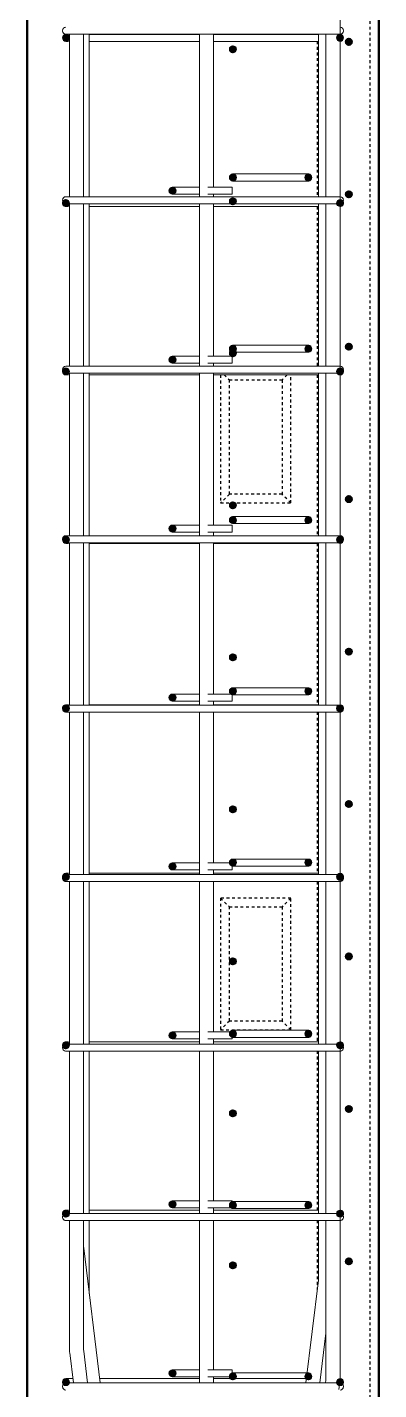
# Model space of a CAD drawing. Header units: millimetres. Extents: x 493 to 7173, y -1395 to 18363.
# Drawn here: x 4993 to 5393, y 55 to 1607 of the extents above; entities that cross this region are included whole.
import ezdxf

# ---------------------------------------------------------------- set-up
doc = ezdxf.new("R2010")
doc.units = ezdxf.units.MM
doc.linetypes.add('Dash', pattern=[6.36, 3.18, -3.18])
for name, color, linetype, lineweight in [('A-WALL', 113, 'Continuous', 25), ('A-WALL-HDLN', 110, 'Dash', 25), ('S-RBAR', 171, 'Continuous', 18)]:
    doc.layers.add(name, color=color, linetype=linetype, lineweight=lineweight)

msp = doc.modelspace()

# ---------------------------------------------------------------- hatches: boundary and pattern name
at = {"layer": 'S-RBAR'}
h = msp.add_hatch(color=256, dxfattribs=at)
edge = h.paths.add_edge_path()
edge.add_arc((5036.7, 1594.6), 4, 0, 360)
for points in [[(5036.7, 1590.6), (5040.7, 1594.6), (5036.6, 1598.5), (5032.7, 1594.6), (5036.6, 1590.7)], [(5348.7, 1590.6), (5352.7, 1594.6), (5348.7, 1598.6), (5344.7, 1594.6)], [(5226.7, 1577.6), (5230.7, 1581.6), (5226.7, 1585.6), (5222.7, 1581.6)], [(5358.7, 1586.1), (5362.7, 1590.1), (5358.7, 1594.1), (5354.7, 1590.1)], [(5226.7, 1431.6), (5230.7, 1435.6), (5226.7, 1439.6), (5222.7, 1435.6)], [(5312.7, 1431.6), (5316.7, 1435.6), (5312.7, 1439.6), (5308.7, 1435.6)], [(5158, 1416.5), (5162, 1420.5), (5158, 1424.5), (5154, 1420.5)], [(5226.7, 1404.5), (5230.7, 1408.5), (5226.7, 1412.5), (5222.7, 1408.5)], [(5358.7, 1412.5), (5362.7, 1416.5), (5358.7, 1420.5), (5354.7, 1416.5)], [(5036.7, 1402.5), (5040.7, 1406.5), (5036.6, 1410.4), (5032.7, 1406.5), (5036.6, 1402.6)], [(5348.7, 1402.5), (5352.7, 1406.5), (5348.7, 1410.5), (5344.7, 1406.5)], [(5226.7, 1236.6), (5230.7, 1240.6), (5226.7, 1244.6), (5222.7, 1240.6)], [(5312.7, 1236.6), (5316.7, 1240.6), (5312.7, 1244.6), (5308.7, 1240.6)], [(5358.7, 1238.9), (5362.7, 1242.9), (5358.7, 1246.9), (5354.7, 1242.9)], [(5158, 1224.1), (5162, 1228.1), (5158, 1232.1), (5154, 1228.1)], [(5226.7, 1231.4), (5230.7, 1235.4), (5226.7, 1239.4), (5222.7, 1235.4)], [(5036.7, 1210.7), (5040.7, 1214.7), (5036.6, 1218.6), (5032.7, 1214.7), (5036.6, 1210.8)], [(5348.7, 1210.7), (5352.7, 1214.7), (5348.7, 1218.7), (5344.7, 1214.7)], [(5358.7, 1065.3), (5362.7, 1069.3), (5358.7, 1073.3), (5354.7, 1069.3)], [(5226.7, 1058.3), (5230.7, 1062.3), (5226.7, 1066.3), (5222.7, 1062.3)], [(5158, 1031.8), (5162, 1035.8), (5158, 1039.8), (5154, 1035.8)], [(5226.7, 1041.5), (5230.7, 1045.5), (5226.7, 1049.5), (5222.7, 1045.5)], [(5312.7, 1041.5), (5316.7, 1045.5), (5312.7, 1049.5), (5308.7, 1045.5)], [(5036.7, 1018.9), (5040.7, 1022.9), (5036.6, 1026.8), (5032.7, 1022.9), (5036.6, 1019)], [(5348.7, 1018.9), (5352.7, 1022.9), (5348.7, 1026.9), (5344.7, 1022.9), (5345.6, 1022)], [(5226.7, 885.2), (5230.7, 889.2), (5226.7, 893.2), (5222.7, 889.2)], [(5358.7, 891.7), (5362.7, 895.7), (5358.7, 899.7), (5354.7, 895.7)], [(5226.7, 846.5), (5230.7, 850.5), (5226.7, 854.5), (5222.7, 850.5)], [(5312.7, 846.5), (5316.7, 850.5), (5312.7, 854.5), (5308.7, 850.5)], [(5158, 839.4), (5162, 843.4), (5158, 847.4), (5154, 843.4)], [(5036.7, 827.1), (5040.7, 831.1), (5036.6, 834.9), (5032.7, 831.1), (5036.6, 827.2)], [(5348.7, 827.1), (5352.7, 831.1), (5348.7, 835.1), (5344.7, 831.1)], [(5226.7, 712.1), (5230.7, 716.1), (5226.7, 720.1), (5222.7, 716.1)], [(5358.7, 718.1), (5362.7, 722.1), (5358.7, 726.1), (5354.7, 722.1)], [(5158, 647), (5162, 651), (5158, 655), (5154, 651)], [(5226.7, 651.5), (5230.7, 655.5), (5226.7, 659.5), (5222.7, 655.5)], [(5312.7, 651.5), (5316.7, 655.5), (5312.7, 659.5), (5308.7, 655.5)], [(5036.7, 635.2), (5040.7, 639.2), (5036.6, 643.1), (5032.7, 639.2), (5036.6, 635.3)], [(5348.7, 635.2), (5352.7, 639.2), (5348.7, 643.2), (5344.7, 639.2)], [(5226.7, 539), (5230.7, 543), (5226.7, 547), (5222.7, 543)], [(5358.7, 544.5), (5362.7, 548.5), (5358.7, 552.5), (5354.7, 548.5)], [(5036.7, 443.4), (5040.7, 447.4), (5036.6, 451.3), (5032.7, 447.4), (5036.6, 443.5)], [(5158, 454.6), (5162, 458.6), (5158, 462.6), (5154, 458.6)], [(5226.7, 456.4), (5230.7, 460.4), (5226.7, 464.4), (5222.7, 460.4)], [(5312.7, 456.4), (5316.7, 460.4), (5312.7, 464.4), (5308.7, 460.4)], [(5348.7, 443.4), (5352.7, 447.4), (5348.7, 451.4), (5344.7, 447.4)], [(5226.7, 365.9), (5230.7, 369.9), (5226.7, 373.9), (5222.7, 369.9)], [(5358.7, 370.9), (5362.7, 374.9), (5358.7, 378.9), (5354.7, 374.9)], [(5158, 262.3), (5162, 266.3), (5158, 270.3), (5154, 266.3)], [(5226.7, 261.4), (5230.7, 265.4), (5226.7, 269.4), (5222.7, 265.4)], [(5312.7, 261.4), (5316.7, 265.4), (5312.7, 269.4), (5308.7, 265.4)], [(5036.7, 251.6), (5040.7, 255.6), (5036.6, 259.5), (5032.7, 255.6), (5036.6, 251.7)], [(5348.7, 251.6), (5352.7, 255.6), (5348.7, 259.6), (5344.7, 255.6)], [(5358.7, 197.3), (5362.7, 201.3), (5358.7, 205.3), (5354.7, 201.3)], [(5226.7, 192.8), (5230.7, 196.8), (5226.7, 200.8), (5222.7, 196.8)], [(5158, 69.9), (5162, 73.9), (5158, 77.9), (5154, 73.9)], [(5036.7, 59.8), (5040.7, 63.8), (5036.6, 67.6), (5032.7, 63.8), (5036.6, 59.9)], [(5226.7, 66.3), (5230.7, 70.3), (5226.7, 74.3), (5222.7, 70.3)], [(5312.7, 66.3), (5316.7, 70.3), (5312.7, 74.3), (5308.7, 70.3)], [(5348.7, 59.8), (5352.7, 63.8), (5348.7, 67.8), (5344.7, 63.8), (5347.7, 60.8)]]:
    msp.add_hatch(color=256, dxfattribs=at).paths.add_polyline_path(points)
h = msp.add_hatch(color=256, dxfattribs=at)
edge = h.paths.add_edge_path()
edge.add_arc((5348.7, 1594.6), 4, 0, 360)
h = msp.add_hatch(color=256, dxfattribs=at)
edge = h.paths.add_edge_path()
edge.add_arc((5226.7, 1581.6), 4, 0, 360)
h = msp.add_hatch(color=256, dxfattribs=at)
edge = h.paths.add_edge_path()
edge.add_arc((5358.7, 1590.1), 4, 0, 360)
h = msp.add_hatch(color=256, dxfattribs=at)
edge = h.paths.add_edge_path()
edge.add_arc((5226.7, 1435.6), 4, 0, 360)
h = msp.add_hatch(color=256, dxfattribs=at)
edge = h.paths.add_edge_path()
edge.add_arc((5312.7, 1435.6), 4, 0, 360)
h = msp.add_hatch(color=256, dxfattribs=at)
edge = h.paths.add_edge_path()
edge.add_arc((5158, 1420.5), 4, 0, 360)
h = msp.add_hatch(color=256, dxfattribs=at)
edge = h.paths.add_edge_path()
edge.add_arc((5226.7, 1408.5), 4, 0, 360)
h = msp.add_hatch(color=256, dxfattribs=at)
edge = h.paths.add_edge_path()
edge.add_arc((5358.7, 1416.5), 4, 0, 360)
h = msp.add_hatch(color=256, dxfattribs=at)
edge = h.paths.add_edge_path()
edge.add_arc((5036.7, 1406.5), 4, 0, 360)
h = msp.add_hatch(color=256, dxfattribs=at)
edge = h.paths.add_edge_path()
edge.add_arc((5348.7, 1406.5), 4, 0, 360)
h = msp.add_hatch(color=256, dxfattribs=at)
edge = h.paths.add_edge_path()
edge.add_arc((5226.7, 1240.6), 4, 0, 360)
h = msp.add_hatch(color=256, dxfattribs=at)
edge = h.paths.add_edge_path()
edge.add_arc((5312.7, 1240.6), 4, 0, 360)
h = msp.add_hatch(color=256, dxfattribs=at)
edge = h.paths.add_edge_path()
edge.add_arc((5358.7, 1242.9), 4, 0, 360)
h = msp.add_hatch(color=256, dxfattribs=at)
edge = h.paths.add_edge_path()
edge.add_arc((5158, 1228.1), 4, 0, 360)
h = msp.add_hatch(color=256, dxfattribs=at)
edge = h.paths.add_edge_path()
edge.add_arc((5226.7, 1235.4), 4, 0, 360)
h = msp.add_hatch(color=256, dxfattribs=at)
edge = h.paths.add_edge_path()
edge.add_arc((5036.7, 1214.7), 4, 0, 360)
h = msp.add_hatch(color=256, dxfattribs=at)
edge = h.paths.add_edge_path()
edge.add_arc((5348.7, 1214.7), 4, 0, 360)
h = msp.add_hatch(color=256, dxfattribs=at)
edge = h.paths.add_edge_path()
edge.add_arc((5358.7, 1069.3), 4, 0, 360)
h = msp.add_hatch(color=256, dxfattribs=at)
edge = h.paths.add_edge_path()
edge.add_arc((5226.7, 1062.3), 4, 0, 360)
h = msp.add_hatch(color=256, dxfattribs=at)
edge = h.paths.add_edge_path()
edge.add_arc((5158, 1035.8), 4, 0, 360)
h = msp.add_hatch(color=256, dxfattribs=at)
edge = h.paths.add_edge_path()
edge.add_arc((5226.7, 1045.5), 4, 0, 360)
h = msp.add_hatch(color=256, dxfattribs=at)
edge = h.paths.add_edge_path()
edge.add_arc((5312.7, 1045.5), 4, 0, 360)
h = msp.add_hatch(color=256, dxfattribs=at)
edge = h.paths.add_edge_path()
edge.add_arc((5036.7, 1022.9), 4, 0, 360)
h = msp.add_hatch(color=256, dxfattribs=at)
edge = h.paths.add_edge_path()
edge.add_arc((5348.7, 1022.9), 4, 0, 360)
h = msp.add_hatch(color=256, dxfattribs=at)
edge = h.paths.add_edge_path()
edge.add_arc((5226.7, 889.2), 4, 0, 360)
h = msp.add_hatch(color=256, dxfattribs=at)
edge = h.paths.add_edge_path()
edge.add_arc((5358.7, 895.7), 4, 0, 360)
h = msp.add_hatch(color=256, dxfattribs=at)
edge = h.paths.add_edge_path()
edge.add_arc((5226.7, 850.5), 4, 0, 360)
h = msp.add_hatch(color=256, dxfattribs=at)
edge = h.paths.add_edge_path()
edge.add_arc((5312.7, 850.5), 4, 0, 360)
h = msp.add_hatch(color=256, dxfattribs=at)
edge = h.paths.add_edge_path()
edge.add_arc((5158, 843.4), 4, 0, 360)
h = msp.add_hatch(color=256, dxfattribs=at)
edge = h.paths.add_edge_path()
edge.add_arc((5036.7, 831.1), 4, 0, 360)
h = msp.add_hatch(color=256, dxfattribs=at)
edge = h.paths.add_edge_path()
edge.add_arc((5348.7, 831.1), 4, 0, 360)
h = msp.add_hatch(color=256, dxfattribs=at)
edge = h.paths.add_edge_path()
edge.add_arc((5226.7, 716.1), 4, 0, 360)
h = msp.add_hatch(color=256, dxfattribs=at)
edge = h.paths.add_edge_path()
edge.add_arc((5358.7, 722.1), 4, 0, 360)
h = msp.add_hatch(color=256, dxfattribs=at)
edge = h.paths.add_edge_path()
edge.add_arc((5158, 651), 4, 0, 360)
h = msp.add_hatch(color=256, dxfattribs=at)
edge = h.paths.add_edge_path()
edge.add_arc((5226.7, 655.5), 4, 0, 360)
h = msp.add_hatch(color=256, dxfattribs=at)
edge = h.paths.add_edge_path()
edge.add_arc((5312.7, 655.5), 4, 0, 360)
h = msp.add_hatch(color=256, dxfattribs=at)
edge = h.paths.add_edge_path()
edge.add_arc((5036.7, 639.2), 4, 0, 360)
h = msp.add_hatch(color=256, dxfattribs=at)
edge = h.paths.add_edge_path()
edge.add_arc((5348.7, 639.2), 4, 0, 360)
h = msp.add_hatch(color=256, dxfattribs=at)
edge = h.paths.add_edge_path()
edge.add_arc((5226.7, 543), 4, 0, 360)
h = msp.add_hatch(color=256, dxfattribs=at)
edge = h.paths.add_edge_path()
edge.add_arc((5358.7, 548.5), 4, 0, 360)
h = msp.add_hatch(color=256, dxfattribs=at)
edge = h.paths.add_edge_path()
edge.add_arc((5036.7, 447.4), 4, 0, 360)
h = msp.add_hatch(color=256, dxfattribs=at)
edge = h.paths.add_edge_path()
edge.add_arc((5158, 458.6), 4, 0, 360)
h = msp.add_hatch(color=256, dxfattribs=at)
edge = h.paths.add_edge_path()
edge.add_arc((5226.7, 460.4), 4, 0, 360)
h = msp.add_hatch(color=256, dxfattribs=at)
edge = h.paths.add_edge_path()
edge.add_arc((5312.7, 460.4), 4, 0, 360)
h = msp.add_hatch(color=256, dxfattribs=at)
edge = h.paths.add_edge_path()
edge.add_arc((5348.7, 447.4), 4, 0, 360)
h = msp.add_hatch(color=256, dxfattribs=at)
edge = h.paths.add_edge_path()
edge.add_arc((5226.7, 369.9), 4, 0, 360)
h = msp.add_hatch(color=256, dxfattribs=at)
edge = h.paths.add_edge_path()
edge.add_arc((5358.7, 374.9), 4, 0, 360)
h = msp.add_hatch(color=256, dxfattribs=at)
edge = h.paths.add_edge_path()
edge.add_arc((5158, 266.3), 4, 0, 360)
h = msp.add_hatch(color=256, dxfattribs=at)
edge = h.paths.add_edge_path()
edge.add_arc((5226.7, 265.4), 4, 0, 360)
h = msp.add_hatch(color=256, dxfattribs=at)
edge = h.paths.add_edge_path()
edge.add_arc((5312.7, 265.4), 4, 0, 360)
h = msp.add_hatch(color=256, dxfattribs=at)
edge = h.paths.add_edge_path()
edge.add_arc((5036.7, 255.6), 4, 0, 360)
h = msp.add_hatch(color=256, dxfattribs=at)
edge = h.paths.add_edge_path()
edge.add_arc((5348.7, 255.6), 4, 0, 360)
h = msp.add_hatch(color=256, dxfattribs=at)
edge = h.paths.add_edge_path()
edge.add_arc((5358.7, 201.3), 4, 0, 360)
h = msp.add_hatch(color=256, dxfattribs=at)
edge = h.paths.add_edge_path()
edge.add_arc((5226.7, 196.8), 4, 0, 360)
h = msp.add_hatch(color=256, dxfattribs=at)
edge = h.paths.add_edge_path()
edge.add_arc((5158, 73.9), 4, 0, 360)
h = msp.add_hatch(color=256, dxfattribs=at)
edge = h.paths.add_edge_path()
edge.add_arc((5036.7, 63.8), 4, 0, 360)
h = msp.add_hatch(color=256, dxfattribs=at)
edge = h.paths.add_edge_path()
edge.add_arc((5226.7, 70.3), 4, 0, 360)
h = msp.add_hatch(color=256, dxfattribs=at)
edge = h.paths.add_edge_path()
edge.add_arc((5312.7, 70.3), 4, 0, 360)
h = msp.add_hatch(color=256, dxfattribs=at)
edge = h.paths.add_edge_path()
edge.add_arc((5348.7, 63.8), 4, 0, 360)

# ---------------------------------------------------------------- linework, layer by layer
at = {"layer": 'A-WALL', "lineweight": 50}
for p, q in [((4992.7, 3040), (4992.7, -378)), ((5392.7, -1395), (5392.7, 2541.7))]:
    msp.add_line(p, q, dxfattribs=at)
at = {"layer": 'A-WALL-HDLN'}
for p, q in [((5382.7, 2535.8), (5382.7, -415)), ((5322.7, 1590.6), (5322.7, 1413.7)), ((5322.7, 1402.5), (5322.7, 1220.7)), ((5212.7, 1210.7), (5212.7, 1065)), ((5217, 1210.7), (5222.7, 1205)), ((5288.4, 1210.7), (5282.7, 1205)), ((5292.7, 1065), (5292.7, 1210.7)), ((5322.7, 1210.7), (5322.7, 1027.7)), ((5222.7, 1075), (5222.7, 1205)), ((5222.7, 1205), (5282.7, 1205)), ((5282.7, 1205), (5282.7, 1075)), ((5222.7, 1075), (5212.7, 1065)), ((5282.7, 1075), (5222.7, 1075)), ((5292.7, 1065), (5282.7, 1075)), ((5212.7, 1065), (5292.7, 1065)), ((5322.7, 1018.9), (5322.7, 835.1)), ((5322.7, 826.8), (5322.7, 643.2)), ((5322.7, 633.8), (5322.7, 451.4)), ((5212.7, 615), (5212.7, 465)), ((5292.7, 615), (5212.7, 615)), ((5212.7, 615), (5222.7, 605)), ((5292.7, 615), (5282.7, 605)), ((5292.7, 465), (5292.7, 615)), ((5222.7, 475), (5222.7, 605)), ((5222.7, 605), (5282.7, 605)), ((5282.7, 605), (5282.7, 475)), ((5222.7, 475), (5212.7, 465)), ((5282.7, 475), (5222.7, 475)), ((5292.7, 465), (5282.7, 475)), ((5212.7, 465), (5292.7, 465)), ((5322.7, 440.8), (5322.7, 259.6)), ((5322.7, 247.8), (5322.7, 169.3))]:
    msp.add_line(p, q, dxfattribs=at)
at = {"layer": 'S-RBAR'}
for p, q in [((5348.7, 70.1), (5348.7, 3000)), ((5036.6, 1598.5), (5032.7, 1594.6)), ((5040.7, 1594.6), (5036.6, 1598.5)), ((5056.7, 1598.7), (5036.7, 1598.7)), ((5039.5, 1598.6), (5036.7, 1598.6)), ((5040.7, 1413.7), (5040.7, 1598.7)), ((5056.7, 1598.7), (5328.7, 1598.7)), ((5056.7, 1413.7), (5056.7, 1598.7)), ((5063.3, 1413.7), (5063.3, 1598.7)), ((5188.7, 1598.6), (5063.3, 1598.6)), ((5188.7, 1413.7), (5188.7, 1598.7)), ((5204.7, 1424.5), (5204.7, 1598.7)), ((5324.3, 1598.6), (5204.7, 1598.6)), ((5324.3, 1413.7), (5324.3, 1598.7)), ((5348.3, 1598.7), (5328.7, 1598.7)), ((5332.7, 1413.7), (5332.7, 1598.7)), ((5348.7, 1598.6), (5344.7, 1594.6)), ((5352.7, 1594.6), (5348.7, 1598.6)), ((5032.7, 1594.6), (5036.6, 1590.7)), ((5036.6, 1590.7), (5036.7, 1590.6)), ((5036.7, 1590.6), (5040.7, 1594.6)), ((5039.5, 1590.6), (5036.7, 1590.6)), ((5188.7, 1590.6), (5063.3, 1590.6)), ((5324.3, 1590.6), (5204.7, 1590.6)), ((5226.7, 1585.6), (5222.7, 1581.6)), ((5230.7, 1581.6), (5226.7, 1585.6)), ((5344.7, 1594.6), (5348.7, 1590.6)), ((5348.7, 1590.6), (5352.7, 1594.6)), ((5358.7, 1594.1), (5354.7, 1590.1)), ((5354.7, 1590.1), (5358.7, 1586.1)), ((5362.7, 1590.1), (5358.7, 1594.1)), ((5358.7, 1586.1), (5362.7, 1590.1)), ((5222.7, 1581.6), (5226.7, 1577.6)), ((5226.7, 1577.6), (5230.7, 1581.6)), ((5226.7, 1439.6), (5222.7, 1435.6)), ((5222.7, 1435.6), (5226.7, 1431.6)), ((5246.7, 1439.6), (5226.7, 1439.6)), ((5230.7, 1435.6), (5226.7, 1439.6)), ((5226.7, 1431.6), (5230.7, 1435.6)), ((5246.7, 1431.6), (5226.7, 1431.6)), ((5292.7, 1439.6), (5246.7, 1439.6)), ((5292.7, 1431.6), (5246.7, 1431.6)), ((5312.7, 1439.6), (5292.7, 1439.6)), ((5312.7, 1431.6), (5292.7, 1431.6)), ((5312.7, 1439.6), (5308.7, 1435.6)), ((5308.7, 1435.6), (5312.7, 1431.6)), ((5316.7, 1435.6), (5312.7, 1439.6)), ((5312.7, 1431.6), (5316.7, 1435.6)), ((5056.7, 1413.7), (5036.7, 1413.7)), ((5056.7, 1413.7), (5328.7, 1413.7)), ((5158, 1424.5), (5154, 1420.5)), ((5154, 1420.5), (5158, 1416.5)), ((5158, 1424.5), (5189.2, 1424.5)), ((5162, 1420.5), (5158, 1424.5)), ((5158, 1416.5), (5162, 1420.5)), ((5158, 1416.5), (5189.2, 1416.5)), ((5198.3, 1424.5), (5226.1, 1424.5)), ((5198.3, 1416.5), (5226.1, 1416.5)), ((5204.7, 1413.7), (5204.7, 1416.5)), ((5226.7, 1412.5), (5222.7, 1408.5)), ((5226.1, 1416.5), (5226.1, 1424.5)), ((5230.7, 1408.5), (5226.7, 1412.5)), ((5348.3, 1413.7), (5328.7, 1413.7)), ((5358.7, 1420.5), (5354.7, 1416.5)), ((5354.7, 1416.5), (5358.7, 1412.5)), ((5362.7, 1416.5), (5358.7, 1420.5)), ((5358.7, 1412.5), (5362.7, 1416.5)), ((5036.6, 1410.4), (5032.7, 1406.5)), ((5032.7, 1406.5), (5036.6, 1402.6)), ((5040.7, 1406.5), (5036.6, 1410.4)), ((5036.6, 1402.6), (5036.7, 1402.5)), ((5036.7, 1402.5), (5040.7, 1406.5)), ((5056.7, 1405.7), (5036.7, 1405.7)), ((5039.5, 1402.5), (5036.7, 1402.5)), ((5040.7, 1220.7), (5040.7, 1405.7)), ((5056.7, 1405.7), (5328.7, 1405.7)), ((5056.7, 1220.7), (5056.7, 1405.7)), ((5063.3, 1220.7), (5063.3, 1405.7)), ((5188.7, 1402.5), (5063.3, 1402.5)), ((5188.7, 1220.7), (5188.7, 1405.7)), ((5204.7, 1232.1), (5204.7, 1405.7)), ((5324.3, 1402.5), (5204.7, 1402.5)), ((5222.7, 1408.5), (5226.7, 1404.5)), ((5226.7, 1404.5), (5230.7, 1408.5)), ((5324.3, 1220.7), (5324.3, 1405.7)), ((5348.3, 1405.7), (5328.7, 1405.7)), ((5332.7, 1220.7), (5332.7, 1405.7)), ((5348.7, 1410.5), (5344.7, 1406.5)), ((5344.7, 1406.5), (5348.7, 1402.5)), ((5352.7, 1406.5), (5348.7, 1410.5)), ((5348.7, 1402.5), (5352.7, 1406.5)), ((5226.7, 1244.6), (5222.7, 1240.6)), ((5246.7, 1244.6), (5226.7, 1244.6)), ((5230.7, 1240.6), (5226.7, 1244.6)), ((5292.7, 1244.6), (5246.7, 1244.6)), ((5312.7, 1244.6), (5292.7, 1244.6)), ((5312.7, 1244.6), (5308.7, 1240.6)), ((5316.7, 1240.6), (5312.7, 1244.6)), ((5358.7, 1246.9), (5354.7, 1242.9)), ((5354.7, 1242.9), (5358.7, 1238.9)), ((5362.7, 1242.9), (5358.7, 1246.9)), ((5358.7, 1238.9), (5362.7, 1242.9)), ((5158, 1232.1), (5154, 1228.1)), ((5154, 1228.1), (5158, 1224.1)), ((5158, 1232.1), (5189.2, 1232.1)), ((5162, 1228.1), (5158, 1232.1)), ((5158, 1224.1), (5162, 1228.1)), ((5198.3, 1232.1), (5226.1, 1232.1)), ((5222.7, 1240.6), (5226.7, 1236.6)), ((5226.7, 1239.4), (5222.7, 1235.4)), ((5222.7, 1235.4), (5226.7, 1231.4)), ((5226.1, 1224.1), (5226.1, 1232.1)), ((5226.7, 1236.6), (5230.7, 1240.6)), ((5230.7, 1235.4), (5226.7, 1239.4)), ((5246.7, 1236.6), (5226.7, 1236.6)), ((5226.7, 1231.4), (5230.7, 1235.4)), ((5292.7, 1236.6), (5246.7, 1236.6)), ((5312.7, 1236.6), (5292.7, 1236.6)), ((5308.7, 1240.6), (5312.7, 1236.6)), ((5312.7, 1236.6), (5316.7, 1240.6)), ((5036.6, 1218.6), (5032.7, 1214.7)), ((5032.7, 1214.7), (5036.6, 1210.8)), ((5040.7, 1214.7), (5036.6, 1218.6)), ((5036.6, 1210.8), (5036.7, 1210.7)), ((5056.7, 1220.7), (5036.7, 1220.7)), ((5036.7, 1210.7), (5040.7, 1214.7)), ((5056.7, 1212.7), (5036.7, 1212.7)), ((5039.5, 1210.7), (5036.7, 1210.7)), ((5040.7, 1027.7), (5040.7, 1212.7)), ((5056.7, 1220.7), (5328.7, 1220.7)), ((5056.7, 1212.7), (5328.7, 1212.7)), ((5056.7, 1027.7), (5056.7, 1212.7)), ((5063.3, 1027.7), (5063.3, 1212.7)), ((5188.7, 1210.7), (5063.3, 1210.7)), ((5158, 1224.1), (5189.2, 1224.1)), ((5188.7, 1027.7), (5188.7, 1212.7)), ((5198.3, 1224.1), (5226.1, 1224.1)), ((5204.7, 1220.7), (5204.7, 1224.1)), ((5204.7, 1039.8), (5204.7, 1212.7)), ((5324.3, 1210.7), (5204.7, 1210.7)), ((5324.3, 1027.7), (5324.3, 1212.7)), ((5348.3, 1220.7), (5328.7, 1220.7)), ((5348.3, 1212.7), (5328.7, 1212.7)), ((5332.7, 1027.7), (5332.7, 1212.7)), ((5348.7, 1218.7), (5344.7, 1214.7)), ((5344.7, 1214.7), (5348.7, 1210.7)), ((5352.7, 1214.7), (5348.7, 1218.7)), ((5348.7, 1210.7), (5352.7, 1214.7)), ((5358.7, 1073.3), (5354.7, 1069.3)), ((5362.7, 1069.3), (5358.7, 1073.3)), ((5226.7, 1066.3), (5222.7, 1062.3)), ((5222.7, 1062.3), (5226.7, 1058.3)), ((5230.7, 1062.3), (5226.7, 1066.3)), ((5226.7, 1058.3), (5230.7, 1062.3)), ((5354.7, 1069.3), (5358.7, 1065.3)), ((5358.7, 1065.3), (5362.7, 1069.3)), ((5158, 1039.8), (5154, 1035.8)), ((5158, 1039.8), (5189.2, 1039.8)), ((5162, 1035.8), (5158, 1039.8)), ((5198.3, 1039.8), (5226.1, 1039.8)), ((5226.7, 1049.5), (5222.7, 1045.5)), ((5222.7, 1045.5), (5226.7, 1041.5)), ((5226.1, 1031.8), (5226.1, 1039.8)), ((5246.7, 1049.5), (5226.7, 1049.5)), ((5230.7, 1045.5), (5226.7, 1049.5)), ((5226.7, 1041.5), (5230.7, 1045.5)), ((5246.7, 1041.5), (5226.7, 1041.5)), ((5292.7, 1049.5), (5246.7, 1049.5)), ((5292.7, 1041.5), (5246.7, 1041.5)), ((5312.7, 1049.5), (5292.7, 1049.5)), ((5312.7, 1041.5), (5292.7, 1041.5)), ((5312.7, 1049.5), (5308.7, 1045.5)), ((5308.7, 1045.5), (5312.7, 1041.5)), ((5316.7, 1045.5), (5312.7, 1049.5)), ((5312.7, 1041.5), (5316.7, 1045.5)), ((5036.6, 1026.8), (5032.7, 1022.9)), ((5040.7, 1022.9), (5036.6, 1026.8)), ((5056.7, 1027.7), (5036.7, 1027.7)), ((5056.7, 1027.7), (5328.7, 1027.7)), ((5154, 1035.8), (5158, 1031.8)), ((5158, 1031.8), (5162, 1035.8)), ((5158, 1031.8), (5189.2, 1031.8)), ((5198.3, 1031.8), (5226.1, 1031.8)), ((5204.7, 1027.7), (5204.7, 1031.8)), ((5348.3, 1027.7), (5328.7, 1027.7)), ((5348.7, 1026.9), (5344.7, 1022.9)), ((5352.7, 1022.9), (5348.7, 1026.9)), ((5032.7, 1022.9), (5036.6, 1019)), ((5036.6, 1019), (5036.7, 1018.9)), ((5036.7, 1018.9), (5040.7, 1022.9)), ((5056.7, 1019.7), (5036.7, 1019.7)), ((5039.5, 1018.9), (5036.7, 1018.9)), ((5040.7, 834.8), (5040.7, 1019.7)), ((5056.7, 1019.7), (5328.7, 1019.7)), ((5056.7, 834.8), (5056.7, 1019.7)), ((5063.3, 834.8), (5063.3, 1019.7)), ((5188.7, 1018.9), (5063.3, 1018.9)), ((5188.7, 834.8), (5188.7, 1019.7)), ((5204.7, 847.4), (5204.7, 1019.7)), ((5324.3, 1018.9), (5204.7, 1018.9)), ((5324.3, 834.8), (5324.3, 1019.7)), ((5348.3, 1019.7), (5328.7, 1019.7)), ((5332.7, 834.8), (5332.7, 1019.7)), ((5344.7, 1022.9), (5345.6, 1022)), ((5345.6, 1022), (5348.7, 1018.9)), ((5348.7, 1018.9), (5352.7, 1022.9)), ((5226.7, 893.2), (5222.7, 889.2)), ((5222.7, 889.2), (5226.7, 885.2)), ((5230.7, 889.2), (5226.7, 893.2)), ((5226.7, 885.2), (5230.7, 889.2)), ((5358.7, 899.7), (5354.7, 895.7)), ((5354.7, 895.7), (5358.7, 891.7)), ((5362.7, 895.7), (5358.7, 899.7)), ((5358.7, 891.7), (5362.7, 895.7)), ((5226.7, 854.5), (5222.7, 850.5)), ((5246.7, 854.5), (5226.7, 854.5)), ((5230.7, 850.5), (5226.7, 854.5)), ((5292.7, 854.5), (5246.7, 854.5)), ((5312.7, 854.5), (5292.7, 854.5)), ((5312.7, 854.5), (5308.7, 850.5)), ((5316.7, 850.5), (5312.7, 854.5)), ((5158, 847.4), (5154, 843.4)), ((5154, 843.4), (5158, 839.4)), ((5158, 847.4), (5189.2, 847.4)), ((5162, 843.4), (5158, 847.4)), ((5158, 839.4), (5162, 843.4)), ((5158, 839.4), (5189.2, 839.4)), ((5198.3, 847.4), (5226.1, 847.4)), ((5198.3, 839.4), (5226.1, 839.4)), ((5204.7, 834.8), (5204.7, 839.4)), ((5222.7, 850.5), (5226.7, 846.5)), ((5226.1, 839.4), (5226.1, 847.4)), ((5226.7, 846.5), (5230.7, 850.5)), ((5246.7, 846.5), (5226.7, 846.5)), ((5292.7, 846.5), (5246.7, 846.5)), ((5312.7, 846.5), (5292.7, 846.5)), ((5308.7, 850.5), (5312.7, 846.5)), ((5312.7, 846.5), (5316.7, 850.5)), ((5036.6, 834.9), (5032.7, 831.1)), ((5032.7, 831.1), (5036.6, 827.2)), ((5040.7, 831.1), (5036.6, 834.9)), ((5036.6, 827.2), (5036.7, 827.1)), ((5039.5, 835.1), (5036.7, 835.1)), ((5056.7, 834.8), (5036.7, 834.8)), ((5036.7, 827.1), (5040.7, 831.1)), ((5056.7, 826.8), (5036.7, 826.8)), ((5040.7, 641.8), (5040.7, 826.8)), ((5056.7, 834.8), (5328.7, 834.8)), ((5056.7, 826.8), (5328.7, 826.8)), ((5056.7, 641.8), (5056.7, 826.8)), ((5188.7, 835.1), (5063.3, 835.1)), ((5063.3, 641.8), (5063.3, 826.8)), ((5188.7, 641.8), (5188.7, 826.8)), ((5324.3, 835.1), (5204.7, 835.1)), ((5204.7, 655), (5204.7, 826.8)), ((5324.3, 641.8), (5324.3, 826.8)), ((5348.3, 834.8), (5328.7, 834.8)), ((5348.3, 826.8), (5328.7, 826.8)), ((5332.7, 641.8), (5332.7, 826.8)), ((5348.7, 835.1), (5344.7, 831.1)), ((5344.7, 831.1), (5348.7, 827.1)), ((5352.7, 831.1), (5348.7, 835.1)), ((5348.7, 827.1), (5352.7, 831.1)), ((5226.7, 720.1), (5222.7, 716.1)), ((5222.7, 716.1), (5226.7, 712.1)), ((5230.7, 716.1), (5226.7, 720.1)), ((5226.7, 712.1), (5230.7, 716.1)), ((5358.7, 726.1), (5354.7, 722.1)), ((5354.7, 722.1), (5358.7, 718.1)), ((5362.7, 722.1), (5358.7, 726.1)), ((5358.7, 718.1), (5362.7, 722.1)), ((5158, 655), (5154, 651)), ((5158, 655), (5189.2, 655)), ((5162, 651), (5158, 655)), ((5198.3, 655), (5226.1, 655)), ((5226.7, 659.5), (5222.7, 655.5)), ((5222.7, 655.5), (5226.7, 651.5)), ((5226.1, 647), (5226.1, 655)), ((5246.7, 659.5), (5226.7, 659.5)), ((5230.7, 655.5), (5226.7, 659.5)), ((5226.7, 651.5), (5230.7, 655.5)), ((5292.7, 659.5), (5246.7, 659.5)), ((5312.7, 659.5), (5292.7, 659.5)), ((5312.7, 659.5), (5308.7, 655.5)), ((5308.7, 655.5), (5312.7, 651.5)), ((5316.7, 655.5), (5312.7, 659.5)), ((5312.7, 651.5), (5316.7, 655.5)), ((5036.6, 643.1), (5032.7, 639.2)), ((5032.7, 639.2), (5036.6, 635.3)), ((5040.7, 639.2), (5036.6, 643.1)), ((5039.5, 643.2), (5036.7, 643.2)), ((5056.7, 641.8), (5036.7, 641.8)), ((5036.7, 635.2), (5040.7, 639.2)), ((5056.7, 641.8), (5328.7, 641.8)), ((5188.7, 643.2), (5063.3, 643.2)), ((5154, 651), (5158, 647)), ((5158, 647), (5162, 651)), ((5158, 647), (5189.2, 647)), ((5198.3, 647), (5226.1, 647)), ((5204.7, 641.8), (5204.7, 647)), ((5324.3, 643.2), (5204.7, 643.2)), ((5246.7, 651.5), (5226.7, 651.5)), ((5292.7, 651.5), (5246.7, 651.5)), ((5312.7, 651.5), (5292.7, 651.5)), ((5348.3, 641.8), (5328.7, 641.8)), ((5348.7, 643.2), (5344.7, 639.2)), ((5344.7, 639.2), (5348.7, 635.2)), ((5352.7, 639.2), (5348.7, 643.2)), ((5348.7, 635.2), (5352.7, 639.2)), ((5036.6, 635.3), (5036.7, 635.2)), ((5056.7, 633.8), (5036.7, 633.8)), ((5040.7, 448.8), (5040.7, 633.8)), ((5056.7, 633.8), (5328.7, 633.8)), ((5056.7, 448.8), (5056.7, 633.8)), ((5063.3, 448.8), (5063.3, 633.8)), ((5188.7, 448.8), (5188.7, 633.8)), ((5204.7, 462.6), (5204.7, 633.8)), ((5324.3, 448.8), (5324.3, 633.8)), ((5348.3, 633.8), (5328.7, 633.8)), ((5332.7, 448.8), (5332.7, 633.8)), ((5226.7, 547), (5222.7, 543)), ((5230.7, 543), (5226.7, 547)), ((5358.7, 552.5), (5354.7, 548.5)), ((5354.7, 548.5), (5358.7, 544.5)), ((5362.7, 548.5), (5358.7, 552.5)), ((5358.7, 544.5), (5362.7, 548.5)), ((5222.7, 543), (5226.7, 539)), ((5226.7, 539), (5230.7, 543)), ((5036.6, 451.3), (5032.7, 447.4)), ((5040.7, 447.4), (5036.6, 451.3)), ((5039.5, 451.4), (5036.7, 451.4)), ((5188.7, 451.4), (5063.3, 451.4)), ((5158, 462.6), (5154, 458.6)), ((5154, 458.6), (5158, 454.6)), ((5158, 462.6), (5189.2, 462.6)), ((5162, 458.6), (5158, 462.6)), ((5158, 454.6), (5162, 458.6)), ((5158, 454.6), (5189.2, 454.6)), ((5198.3, 462.6), (5226.1, 462.6)), ((5198.3, 454.6), (5226.1, 454.6)), ((5204.7, 448.8), (5204.7, 454.6)), ((5324.3, 451.4), (5204.7, 451.4)), ((5226.7, 464.4), (5222.7, 460.4)), ((5222.7, 460.4), (5226.7, 456.4)), ((5226.1, 454.6), (5226.1, 462.6)), ((5246.7, 464.4), (5226.7, 464.4)), ((5230.7, 460.4), (5226.7, 464.4)), ((5226.7, 456.4), (5230.7, 460.4)), ((5246.7, 456.4), (5226.7, 456.4)), ((5292.7, 464.4), (5246.7, 464.4)), ((5292.7, 456.4), (5246.7, 456.4)), ((5312.7, 464.4), (5292.7, 464.4)), ((5312.7, 456.4), (5292.7, 456.4)), ((5312.7, 464.4), (5308.7, 460.4)), ((5308.7, 460.4), (5312.7, 456.4)), ((5316.7, 460.4), (5312.7, 464.4)), ((5312.7, 456.4), (5316.7, 460.4)), ((5348.7, 451.4), (5344.7, 447.4)), ((5352.7, 447.4), (5348.7, 451.4)), ((5032.7, 447.4), (5036.6, 443.5)), ((5036.6, 443.5), (5036.7, 443.4)), ((5056.7, 448.8), (5036.7, 448.8)), ((5036.7, 443.4), (5040.7, 447.4)), ((5056.7, 440.8), (5036.7, 440.8)), ((5040.7, 255.8), (5040.7, 440.8)), ((5056.7, 448.8), (5328.7, 448.8)), ((5056.7, 440.8), (5328.7, 440.8)), ((5056.7, 255.8), (5056.7, 440.8)), ((5063.3, 255.8), (5063.3, 440.8)), ((5188.7, 255.8), (5188.7, 440.8)), ((5204.7, 270.3), (5204.7, 440.8)), ((5324.3, 255.8), (5324.3, 440.8)), ((5348.3, 448.8), (5328.7, 448.8)), ((5348.3, 440.8), (5328.7, 440.8)), ((5332.7, 255.8), (5332.7, 440.8)), ((5344.7, 447.4), (5348.7, 443.4)), ((5348.7, 443.4), (5352.7, 447.4)), ((5226.7, 373.9), (5222.7, 369.9)), ((5230.7, 369.9), (5226.7, 373.9)), ((5358.7, 378.9), (5354.7, 374.9)), ((5354.7, 374.9), (5358.7, 370.9)), ((5362.7, 374.9), (5358.7, 378.9)), ((5358.7, 370.9), (5362.7, 374.9)), ((5222.7, 369.9), (5226.7, 365.9)), ((5226.7, 365.9), (5230.7, 369.9)), ((5158, 270.3), (5154, 266.3)), ((5154, 266.3), (5158, 262.3)), ((5158, 270.3), (5189.2, 270.3)), ((5162, 266.3), (5158, 270.3)), ((5158, 262.3), (5162, 266.3)), ((5198.3, 270.3), (5226.1, 270.3)), ((5226.7, 269.4), (5222.7, 265.4)), ((5222.7, 265.4), (5226.7, 261.4)), ((5226.1, 262.3), (5226.1, 270.3)), ((5246.7, 269.4), (5226.7, 269.4)), ((5230.7, 265.4), (5226.7, 269.4)), ((5226.7, 261.4), (5230.7, 265.4)), ((5292.7, 269.4), (5246.7, 269.4)), ((5312.7, 269.4), (5292.7, 269.4)), ((5312.7, 269.4), (5308.7, 265.4)), ((5308.7, 265.4), (5312.7, 261.4)), ((5316.7, 265.4), (5312.7, 269.4)), ((5312.7, 261.4), (5316.7, 265.4)), ((5036.6, 259.5), (5032.7, 255.6)), ((5032.7, 255.6), (5036.6, 251.7)), ((5040.7, 255.6), (5036.6, 259.5)), ((5036.6, 251.7), (5036.7, 251.6)), ((5039.5, 259.6), (5036.7, 259.6)), ((5056.7, 255.8), (5036.7, 255.8)), ((5036.7, 251.6), (5040.7, 255.6)), ((5056.7, 255.8), (5328.7, 255.8)), ((5188.7, 259.6), (5063.3, 259.6)), ((5158, 262.3), (5189.2, 262.3)), ((5198.3, 262.3), (5226.1, 262.3)), ((5204.7, 255.8), (5204.7, 262.3)), ((5324.3, 259.6), (5204.7, 259.6)), ((5246.7, 261.4), (5226.7, 261.4)), ((5292.7, 261.4), (5246.7, 261.4)), ((5312.7, 261.4), (5292.7, 261.4)), ((5348.3, 255.8), (5328.7, 255.8)), ((5348.7, 259.6), (5344.7, 255.6)), ((5344.7, 255.6), (5348.7, 251.6)), ((5352.7, 255.6), (5348.7, 259.6)), ((5348.7, 251.6), (5352.7, 255.6)), ((5056.7, 247.8), (5036.7, 247.8)), ((5040.7, 102.8), (5040.7, 247.8)), ((5056.7, 247.8), (5328.7, 247.8)), ((5056.7, 102.8), (5056.7, 247.8)), ((5063.3, 164.3), (5063.3, 247.8)), ((5188.7, 70.1), (5188.7, 247.8)), ((5204.7, 77.9), (5204.7, 247.8)), ((5324.3, 183.9), (5324.3, 247.8)), ((5348.3, 247.8), (5328.7, 247.8)), ((5332.7, 70.1), (5332.7, 247.8)), ((5075.8, 62.8), (5057, 216.2)), ((5358.7, 205.3), (5354.7, 201.3)), ((5362.7, 201.3), (5358.7, 205.3)), ((5226.7, 200.8), (5222.7, 196.8)), ((5222.7, 196.8), (5226.7, 192.8)), ((5230.7, 196.8), (5226.7, 200.8)), ((5226.7, 192.8), (5230.7, 196.8)), ((5354.7, 201.3), (5358.7, 197.3)), ((5358.7, 197.3), (5362.7, 201.3)), ((5309.6, 62.8), (5324, 180)), ((5325.8, 62.8), (5332.7, 119.6)), ((5045.3, 62.8), (5041.1, 97)), ((5061.4, 62.8), (5057, 98.9)), ((5158, 77.9), (5154, 73.9)), ((5158, 77.9), (5189.2, 77.9)), ((5162, 73.9), (5158, 77.9)), ((5198.3, 77.9), (5226.1, 77.9)), ((5226.1, 69.9), (5226.1, 77.9)), ((5036.6, 67.6), (5032.7, 63.8)), ((5032.7, 63.8), (5036.6, 59.9)), ((5040.7, 63.8), (5036.6, 67.6)), ((5044.3, 67.8), (5036.7, 67.8)), ((5036.7, 59.8), (5040.7, 63.8)), ((5056.7, 62.8), (5036.7, 62.8)), ((5056.7, 62.8), (5328.7, 62.8)), ((5188.7, 67.8), (5075.2, 67.8)), ((5154, 73.9), (5158, 69.9)), ((5158, 69.9), (5162, 73.9)), ((5158, 69.9), (5189.2, 69.9)), ((5188.7, 65.3), (5188.7, 70.1)), ((5188.7, 62.8), (5188.7, 65.3)), ((5198.3, 69.9), (5226.1, 69.9)), ((5204.7, 65.3), (5204.7, 69.9)), ((5310.3, 67.8), (5204.7, 67.8)), ((5204.7, 62.8), (5204.7, 65.3)), ((5226.7, 74.3), (5222.7, 70.3)), ((5222.7, 70.3), (5226.7, 66.3)), ((5246.7, 74.3), (5226.7, 74.3)), ((5230.7, 70.3), (5226.7, 74.3)), ((5226.7, 66.3), (5230.7, 70.3)), ((5292.7, 74.3), (5246.7, 74.3)), ((5312.2, 74.3), (5292.7, 74.3)), ((5312.7, 74.3), (5308.7, 70.3)), ((5308.7, 70.3), (5312.7, 66.3)), ((5316.7, 70.3), (5312.7, 74.3)), ((5312.7, 66.3), (5316.7, 70.3)), ((5348.3, 62.8), (5328.7, 62.8)), ((5332.1, 62.8), (5332.5, 66.2)), ((5348.7, 67.8), (5344.7, 63.8)), ((5344.7, 63.8), (5347.7, 60.8)), ((5347.3, 55.3), (5348.4, 64.3)), ((5352.7, 63.8), (5348.7, 67.8)), ((5348.7, 59.8), (5352.7, 63.8)), ((5348.7, 62.8), (5348.7, 62.8)), ((5036.6, 59.9), (5036.7, 59.8)), ((5347.7, 60.8), (5348.7, 59.8))]:
    msp.add_line(p, q, dxfattribs=at)
for centre in [(5036.7, 1594.6), (5348.7, 1594.6), (5226.7, 1581.6), (5358.7, 1590.1), (5226.7, 1435.6), (5312.7, 1435.6), (5158, 1420.5), (5226.7, 1408.5), (5358.7, 1416.5), (5036.7, 1406.5), (5348.7, 1406.5), (5226.7, 1240.6), (5312.7, 1240.6), (5358.7, 1242.9), (5158, 1228.1), (5226.7, 1235.4), (5036.7, 1214.7), (5348.7, 1214.7), (5358.7, 1069.3), (5226.7, 1062.3), (5158, 1035.8), (5226.7, 1045.5), (5312.7, 1045.5), (5036.7, 1022.9), (5348.7, 1022.9), (5226.7, 889.2), (5358.7, 895.7), (5226.7, 850.5), (5312.7, 850.5), (5158, 843.4), (5036.7, 831.1), (5348.7, 831.1), (5226.7, 716.1), (5358.7, 722.1), (5158, 651), (5226.7, 655.5), (5312.7, 655.5), (5036.7, 639.2), (5348.7, 639.2), (5226.7, 543), (5358.7, 548.5), (5036.7, 447.4), (5158, 458.6), (5226.7, 460.4), (5312.7, 460.4), (5348.7, 447.4), (5226.7, 369.9), (5358.7, 374.9), (5158, 266.3), (5226.7, 265.4), (5312.7, 265.4), (5036.7, 255.6), (5348.7, 255.6), (5358.7, 201.3), (5226.7, 196.8), (5158, 73.9), (5036.7, 63.8), (5226.7, 70.3), (5312.7, 70.3), (5348.7, 63.8)]:
    msp.add_circle(centre, 4, dxfattribs=at)
for centre, radius, start, end in [((5036.7, 1602.7), 4, 90, 270), ((5036.7, 1594.6), 4, 90, 270), ((5036.7, 1602.7), 4, 120, 165), ((5036.7, 1602.7), 4, 120, 165), ((5036.7, 1602.7), 4, 195, 240), ((5036.7, 1602.7), 4, 195, 240), ((5036.7, 1602.7), 4, 255, 270), ((5036.7, 1602.7), 4, 255, 270), ((5348.7, 1602.7), 4, 270.217, 89.783), ((5348.7, 1602.7), 4, 270.217, 285), ((5348.7, 1594.6), 4, 270.217, 89.783), ((5348.7, 1602.7), 4, 15, 60), ((5348.7, 1602.7), 4, 300, 345), ((5226.7, 1435.6), 4, 90, 270), ((5312.7, 1435.6), 4, 270, 90), ((5036.7, 1409.7), 4, 90, 270), ((5036.7, 1409.7), 4, 120, 165), ((5036.7, 1409.7), 4, 120, 165), ((5158, 1420.5), 4, 90, 270), ((5348.7, 1409.7), 4, 270.217, 89.783), ((5348.7, 1409.7), 4, 15, 60), ((5036.7, 1406.5), 4, 152.7544, 270), ((5036.7, 1409.7), 4, 195, 240), ((5036.7, 1409.7), 4, 195, 240), ((5036.7, 1409.7), 4, 255, 270), ((5036.7, 1409.7), 4, 255, 270), ((5036.7, 1406.5), 4, 90, 91.714), ((5348.7, 1406.5), 4, 270.217, 27.2456), ((5348.7, 1409.7), 4, 270.217, 285), ((5348.7, 1409.7), 4, 300, 345), ((5226.7, 1240.6), 4, 90, 270), ((5312.7, 1240.6), 4, 270, 90), ((5158, 1228.1), 4, 90, 270), ((5036.7, 1216.7), 4, 90, 270), ((5036.7, 1214.7), 4, 165.6865, 270), ((5036.7, 1216.7), 4, 120, 165), ((5036.7, 1216.7), 4, 120, 165), ((5036.7, 1216.7), 4, 195, 240), ((5036.7, 1216.7), 4, 195, 240), ((5036.7, 1216.7), 4, 255, 270), ((5036.7, 1216.7), 4, 255, 270), ((5036.7, 1214.7), 4, 90, 91.714), ((5348.7, 1216.7), 4, 270.217, 89.783), ((5348.7, 1214.7), 4, 270.217, 14.3135), ((5348.7, 1216.7), 4, 270.217, 285), ((5348.7, 1216.7), 4, 15, 60), ((5348.7, 1216.7), 4, 300, 345), ((5158, 1035.8), 4, 90, 270), ((5226.7, 1045.5), 4, 90, 270), ((5312.7, 1045.5), 4, 270, 90), ((5036.7, 1023.7), 4, 90, 270), ((5036.7, 1023.7), 4, 120, 165), ((5036.7, 1023.7), 4, 120, 165), ((5036.7, 1022.9), 4, 90, 91.714), ((5348.7, 1023.7), 4, 270.217, 89.783), ((5348.7, 1023.7), 4, 15, 60), ((5036.7, 1022.9), 4, 180, 270), ((5036.7, 1023.7), 4, 195, 240), ((5036.7, 1023.7), 4, 195, 240), ((5036.7, 1023.7), 4, 255, 270), ((5036.7, 1023.7), 4, 255, 270), ((5348.7, 1022.9), 4, 270.217, 0), ((5348.7, 1023.7), 4, 270.217, 285), ((5348.7, 1023.7), 4, 300, 345), ((5226.7, 850.5), 4, 90, 225), ((5312.7, 850.5), 4, 270, 90), ((5158, 843.4), 4, 90, 270), ((5226.7, 850.5), 4, 260.9795, 270), ((5036.7, 830.8), 4, 90, 270), ((5036.7, 831.1), 4, 90, 165), ((5036.7, 830.8), 4, 120, 165), ((5036.7, 830.8), 4, 120, 165), ((5036.7, 830.8), 4, 195, 240), ((5036.7, 830.8), 4, 195, 240), ((5036.7, 831.1), 4, 210, 225), ((5036.7, 831.1), 4, 255.561, 270), ((5036.7, 830.8), 4, 255, 270), ((5036.7, 830.8), 4, 255, 270), ((5348.7, 831.1), 4, 15, 89.783), ((5348.7, 830.8), 4, 270.217, 89.783), ((5348.7, 831.1), 4, 270.217, 284.439), ((5348.7, 830.8), 4, 270.217, 285), ((5348.7, 830.8), 4, 15, 60), ((5348.7, 830.8), 4, 300, 345), ((5348.7, 831.1), 4, 315, 330), ((5158, 651), 4, 90, 270), ((5226.7, 655.5), 4, 90, 180), ((5312.7, 655.5), 4, 270, 90), ((5036.7, 639.2), 4, 90, 190.5795), ((5036.7, 637.8), 4, 90, 270), ((5036.7, 637.8), 4, 120, 165), ((5036.7, 637.8), 4, 120, 165), ((5036.7, 637.8), 4, 195, 240), ((5036.7, 637.8), 4, 195, 240), ((5226.7, 655.5), 4, 260.9795, 270), ((5348.7, 639.2), 4, 349.4205, 89.783), ((5348.7, 637.8), 4, 270.217, 89.783), ((5348.7, 637.8), 4, 15, 60), ((5348.7, 637.8), 4, 300, 345), ((5036.7, 637.8), 4, 255, 270), ((5036.7, 637.8), 4, 255, 270), ((5036.7, 639.2), 4, 257.7382, 270), ((5348.7, 639.2), 4, 270.217, 282.2618), ((5348.7, 637.8), 4, 270.217, 285), ((5036.7, 447.4), 4, 90, 195), ((5158, 458.6), 4, 90, 270), ((5226.7, 460.4), 4, 90, 145.8458), ((5226.7, 460.4), 4, 260.9795, 270), ((5312.7, 460.4), 4, 270, 90), ((5348.7, 447.4), 4, 345, 89.783), ((5036.7, 444.8), 4, 90, 270), ((5036.7, 444.8), 4, 120, 165), ((5036.7, 444.8), 4, 120, 165), ((5036.7, 444.8), 4, 195, 240), ((5036.7, 444.8), 4, 195, 240), ((5036.7, 444.8), 4, 255, 270), ((5036.7, 444.8), 4, 255, 270), ((5036.7, 447.4), 4, 259.9154, 270), ((5348.7, 444.8), 4, 270.217, 89.783), ((5348.7, 447.4), 4, 270.217, 280.0846), ((5348.7, 444.8), 4, 270.217, 285), ((5348.7, 444.8), 4, 15, 60), ((5348.7, 444.8), 4, 300, 345), ((5158, 266.3), 4, 90, 270), ((5226.7, 265.4), 4, 90, 99.0205), ((5312.7, 265.4), 4, 270, 90), ((5036.7, 255.6), 4, 90, 210), ((5036.7, 251.8), 4, 90, 270), ((5036.7, 251.8), 4, 120, 165), ((5036.7, 251.8), 4, 120, 165), ((5036.7, 251.8), 4, 195, 240), ((5036.7, 251.8), 4, 195, 240), ((5036.7, 255.6), 4, 268.286, 270), ((5226.7, 265.4), 4, 231.3756, 270), ((5348.7, 255.6), 4, 330, 89.783), ((5348.7, 251.8), 4, 270.217, 89.783), ((5348.7, 255.6), 4, 270.217, 277.9074), ((5348.7, 251.8), 4, 15, 60), ((5348.7, 251.8), 4, 300, 345), ((5036.7, 251.8), 4, 255, 270), ((5036.7, 251.8), 4, 255, 270), ((5348.7, 251.8), 4, 270.217, 285), ((5088.7, 220.1), 32, 180, 187), ((5292.3, 183.9), 32, 353, 0), ((5088.7, 102.8), 48, 180, 187), ((5088.7, 102.8), 32, 180, 187), ((5158, 73.9), 4, 90, 270), ((5036.7, 63.8), 4, 90, 222.5647), ((5036.7, 58.8), 4, 90, 270), ((5036.7, 58.8), 4, 120, 165), ((5036.7, 58.8), 4, 120, 165), ((5226.7, 70.3), 4, 186.1818, 220.2283), ((5226.7, 70.3), 4, 90, 99.0205), ((5300.7, 70.1), 32, 353, 0), ((5300.7, 70.1), 48, 353, 0), ((5348.7, 63.8), 4, 317.4353, 90), ((5348.7, 58.8), 4, 270, 90), ((5348.7, 58.8), 4, 15, 60), ((5036.7, 58.8), 4, 195, 240), ((5036.7, 58.8), 4, 195, 240), ((5036.7, 63.8), 4, 268.286, 270), ((5348.7, 58.8), 4, 300, 345)]:
    msp.add_arc(centre, radius, start, end, dxfattribs=at)

doc.saveas('drawing.dxf')
